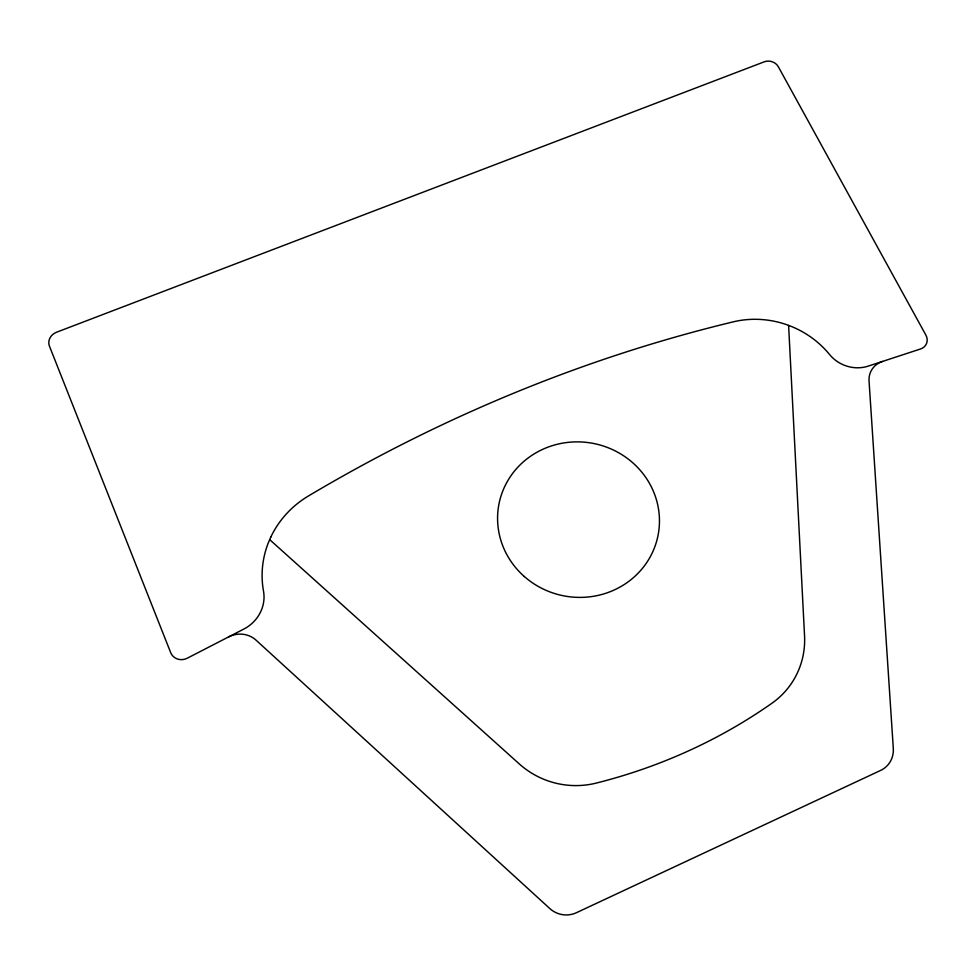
<?xml version="1.0" encoding="UTF-8"?>
<svg xmlns="http://www.w3.org/2000/svg" width="976" height="976" viewBox="0 0 976 976"><rect width="100%" height="100%" fill="white"/><g stroke="black" fill="none" stroke-linecap="round" stroke-linejoin="round"><path stroke-width="1.46" d="M269.693 539.63L519.208 763.854A83.912 82.887 27.6 0 0 595.531 783.264C658.837 767.478 719.141 740.43 772.504 702.842A83.07 79.715 34.4 0 0 804.553 635.876L788.608 325.423M882.475 361.449A22.546 20.459 26.4 0 0 869.043 380.933L893.308 748.47A24.546 23.082 48.9 0 1 880.108 770.662L577.097 912.389A25.364 24.729 86.7 0 1 549.769 908.51L256.041 640.146A24.571 23.265 -30.5 0 0 228.482 636.962M270.767 537.142L268.315 542.815A95.062 90.927 -16.5 0 0 263.508 591.114A36.405 34.27 -25.9 0 1 243.817 629.069L187.27 658.202A12.346 11.578 -31 0 1 170.678 652.615L49.434 346.114A11.712 10.443 -18.2 0 1 56.523 332.243L764.293 61.805A10.565 9.199 14.3 0 1 778.348 66.771L925.907 335.146A11.175 10.053 25.8 0 1 920.6 348.957L868.128 366.146A33.477 30.329 23.4 0 1 829.551 354.508A90.451 83.692 21.4 0 0 791.756 326.606L786.168 324.508A90.451 83.692 21.4 0 0 733.781 321.726C583.892 357.753 440.396 417.423 308.001 496.235A95.062 90.927 -16.5 0 0 270.767 537.142M524.319 576.523A81.069 77.629 11.2 0 0 657.678 537.117A81.069 77.629 11.2 0 0 553.551 445.276A81.069 77.629 11.2 0 0 524.319 576.523"/></g></svg>
